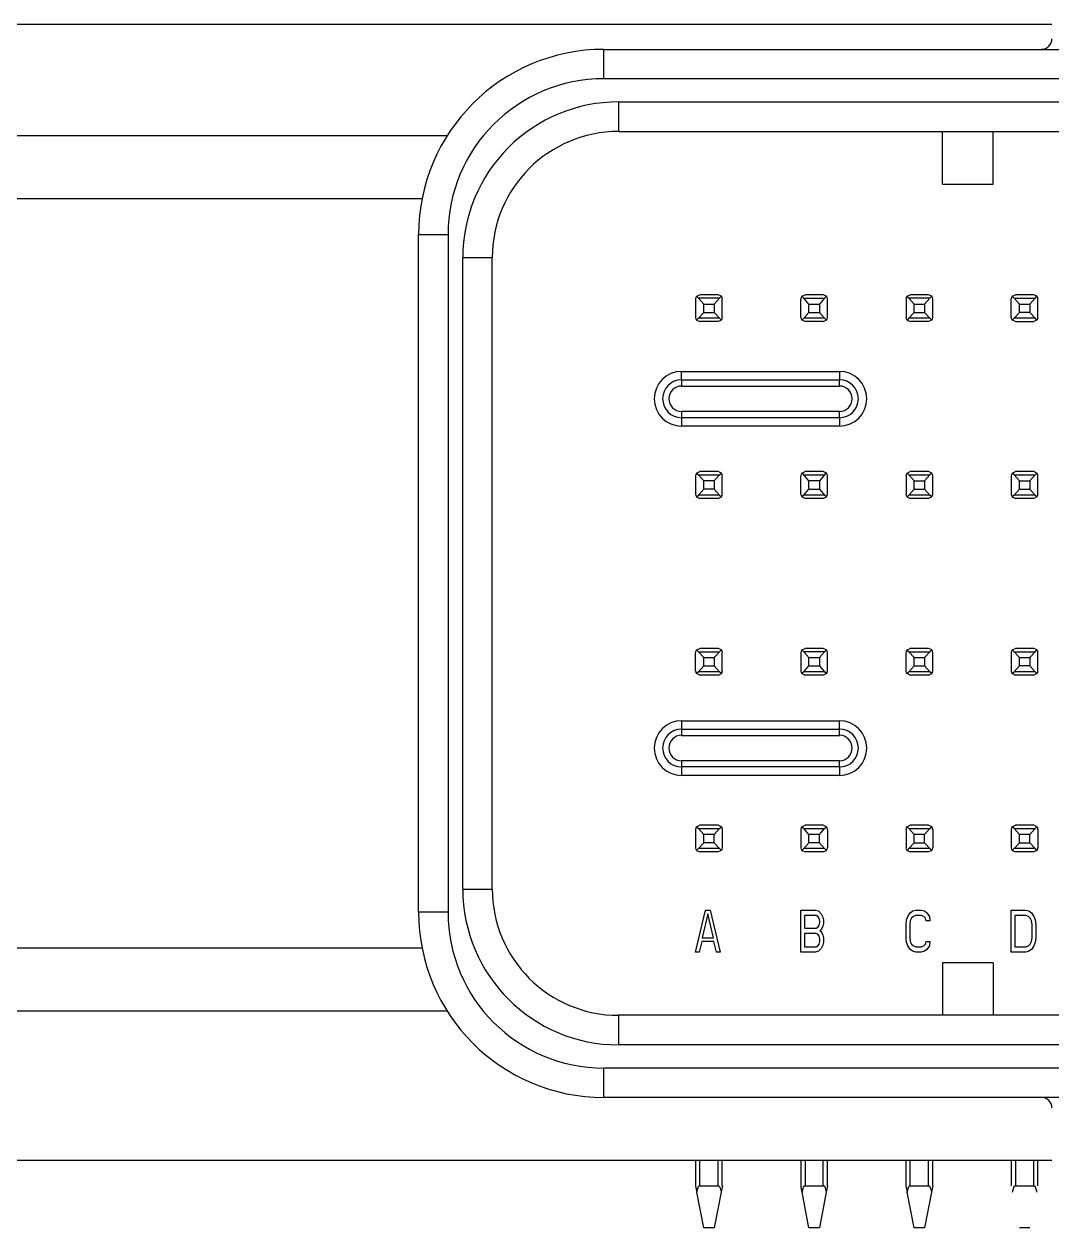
# Model space of a CAD drawing. Extents: x 2.24 to 7.89, y 4.31 to 7.98.
# Drawn here: x 5.837 to 6.799, y 4.374 to 5.5 of the extents above; entities that cross this region are included whole.
import ezdxf

# ---------------------------------------------------------------- set-up
doc = ezdxf.new("R2010")
doc.units = 0
doc.layers.get('0').update_dxf_attribs({"linetype": 'CONTINUOUS'})

msp = doc.modelspace()

# ---------------------------------------------------------------- linework, layer by layer
at = {"color": 7, "linetype": 'CONTINUOUS'}
for p, q in [((4.964, 5.5003), (6.7987, 5.5003)), ((6.3794, 5.4492), (6.3794, 5.4767)), ((6.3794, 5.4767), (7.3518, 5.4767)), ((7.3518, 5.4492), (6.3794, 5.4492)), ((6.3932, 5.4275), (7.3381, 5.4275)), ((6.3932, 5.4275), (6.3932, 5.3999)), ((5.7266, 5.396), (6.2329, 5.396)), ((6.3932, 5.3999), (7.3381, 5.3999)), ((6.6963, 5.3507), (6.6963, 5.3999)), ((6.7436, 5.3507), (6.7436, 5.3999)), ((6.6963, 5.3507), (6.7436, 5.3507)), ((6.2094, 5.337), (5.7501, 5.337)), ((6.2062, 5.3035), (6.2337, 5.3035)), ((6.2062, 4.6696), (6.2062, 5.3035)), ((6.2337, 5.3035), (6.2337, 4.6696)), ((6.2475, 4.6913), (6.2475, 5.2818)), ((6.2751, 5.2818), (6.2475, 5.2818)), ((6.2751, 4.6913), (6.2751, 5.2818)), ((6.4662, 5.2457), (6.4693, 5.2471)), ((6.4864, 5.2471), (6.4693, 5.2471)), ((6.4894, 5.2457), (6.4864, 5.2471)), ((6.5647, 5.2457), (6.5677, 5.2471)), ((6.5848, 5.2471), (6.5677, 5.2471)), ((6.5878, 5.2457), (6.5848, 5.2471)), ((6.6631, 5.2457), (6.6661, 5.2471)), ((6.6832, 5.2471), (6.6661, 5.2471)), ((6.6862, 5.2457), (6.6832, 5.2471)), ((6.7615, 5.2457), (6.7645, 5.2471)), ((6.7817, 5.2471), (6.7645, 5.2471)), ((6.7847, 5.2457), (6.7817, 5.2471)), ((6.4653, 5.2432), (6.4653, 5.226)), ((6.468, 5.244), (6.4662, 5.2457)), ((6.4729, 5.2385), (6.468, 5.244)), ((6.4876, 5.244), (6.468, 5.244)), ((6.4729, 5.2307), (6.4729, 5.2385)), ((6.4729, 5.2385), (6.4827, 5.2385)), ((6.4876, 5.244), (6.4827, 5.2385)), ((6.4827, 5.2385), (6.4827, 5.2307)), ((6.4894, 5.2457), (6.4876, 5.244)), ((6.4903, 5.226), (6.4903, 5.2432)), ((6.5637, 5.226), (6.5637, 5.2432)), ((6.5665, 5.244), (6.5647, 5.2457)), ((6.5713, 5.2385), (6.5665, 5.244)), ((6.5665, 5.244), (6.586, 5.244)), ((6.5713, 5.2307), (6.5713, 5.2385)), ((6.5713, 5.2385), (6.5812, 5.2385)), ((6.586, 5.244), (6.5812, 5.2385)), ((6.5812, 5.2385), (6.5812, 5.2307)), ((6.5878, 5.2457), (6.586, 5.244)), ((6.5887, 5.226), (6.5887, 5.2432)), ((6.6622, 5.2432), (6.6622, 5.226)), ((6.6649, 5.244), (6.6631, 5.2457)), ((6.6697, 5.2385), (6.6649, 5.244)), ((6.6844, 5.244), (6.6649, 5.244)), ((6.6697, 5.2307), (6.6697, 5.2385)), ((6.6697, 5.2385), (6.6796, 5.2385)), ((6.6844, 5.244), (6.6796, 5.2385)), ((6.6796, 5.2385), (6.6796, 5.2307)), ((6.6862, 5.2457), (6.6844, 5.244)), ((6.6872, 5.226), (6.6872, 5.2432)), ((6.7606, 5.226), (6.7606, 5.2432)), ((6.7633, 5.244), (6.7615, 5.2457)), ((6.7682, 5.2385), (6.7633, 5.244)), ((6.7633, 5.244), (6.7829, 5.244)), ((6.7682, 5.2307), (6.7682, 5.2385)), ((6.7682, 5.2385), (6.778, 5.2385)), ((6.778, 5.2385), (6.7829, 5.244)), ((6.778, 5.2385), (6.778, 5.2307)), ((6.7829, 5.244), (6.7847, 5.2457)), ((6.7856, 5.226), (6.7856, 5.2432)), ((6.468, 5.2252), (6.4662, 5.2235)), ((6.468, 5.2252), (6.4729, 5.2307)), ((6.4876, 5.2252), (6.468, 5.2252)), ((6.4729, 5.2307), (6.4827, 5.2307)), ((6.4827, 5.2307), (6.4876, 5.2252)), ((6.4894, 5.2235), (6.4876, 5.2252)), ((6.5665, 5.2252), (6.5647, 5.2235)), ((6.5665, 5.2252), (6.5713, 5.2307)), ((6.586, 5.2252), (6.5665, 5.2252)), ((6.5713, 5.2307), (6.5812, 5.2307)), ((6.5812, 5.2307), (6.586, 5.2252)), ((6.5878, 5.2235), (6.586, 5.2252)), ((6.6649, 5.2252), (6.6631, 5.2235)), ((6.6649, 5.2252), (6.6697, 5.2307)), ((6.6844, 5.2252), (6.6649, 5.2252)), ((6.6697, 5.2307), (6.6796, 5.2307)), ((6.6796, 5.2307), (6.6844, 5.2252)), ((6.6862, 5.2235), (6.6844, 5.2252)), ((6.7615, 5.2235), (6.7633, 5.2252)), ((6.7633, 5.2252), (6.7682, 5.2307)), ((6.7829, 5.2252), (6.7633, 5.2252)), ((6.778, 5.2307), (6.7682, 5.2307)), ((6.778, 5.2307), (6.7829, 5.2252)), ((6.7847, 5.2235), (6.7829, 5.2252)), ((6.4662, 5.2235), (6.4693, 5.2221)), ((6.4864, 5.2221), (6.4693, 5.2221)), ((6.4894, 5.2235), (6.4864, 5.2221)), ((6.5677, 5.2221), (6.5647, 5.2235)), ((6.5848, 5.2221), (6.5677, 5.2221)), ((6.5848, 5.2221), (6.5878, 5.2235)), ((6.6631, 5.2235), (6.6661, 5.2221)), ((6.6832, 5.2221), (6.6661, 5.2221)), ((6.6862, 5.2235), (6.6832, 5.2221)), ((6.7645, 5.2221), (6.7615, 5.2235)), ((6.7645, 5.2221), (6.7817, 5.2221)), ((6.7847, 5.2235), (6.7817, 5.2221)), ((6.4522, 5.1677), (6.4522, 5.1755)), ((6.4522, 5.1755), (6.5999, 5.1755)), ((6.5999, 5.1755), (6.5999, 5.1677)), ((6.4522, 5.1677), (6.4522, 5.1618)), ((6.4522, 5.1677), (6.5999, 5.1677)), ((6.4522, 5.1618), (6.5999, 5.1618)), ((6.5999, 5.1618), (6.5999, 5.1677)), ((6.4522, 5.1381), (6.4522, 5.1322)), ((6.5999, 5.1381), (6.4522, 5.1381)), ((6.5999, 5.1322), (6.5999, 5.1381)), ((6.5999, 5.1322), (6.4522, 5.1322)), ((6.4522, 5.1322), (6.4522, 5.1244)), ((6.5999, 5.1244), (6.4522, 5.1244)), ((6.5999, 5.1322), (6.5999, 5.1244)), ((6.4662, 5.0803), (6.4693, 5.0817)), ((6.4662, 5.0803), (6.468, 5.0787)), ((6.4729, 5.0731), (6.468, 5.0787)), ((6.468, 5.0787), (6.4876, 5.0787)), ((6.4864, 5.0817), (6.4693, 5.0817)), ((6.4876, 5.0787), (6.4827, 5.0731)), ((6.4894, 5.0803), (6.4864, 5.0817)), ((6.4876, 5.0787), (6.4894, 5.0803)), ((6.5647, 5.0803), (6.5677, 5.0817)), ((6.5665, 5.0787), (6.5647, 5.0803)), ((6.5713, 5.0731), (6.5665, 5.0787)), ((6.5665, 5.0787), (6.586, 5.0787)), ((6.5848, 5.0817), (6.5677, 5.0817)), ((6.586, 5.0787), (6.5812, 5.0731)), ((6.5878, 5.0803), (6.5848, 5.0817)), ((6.5878, 5.0803), (6.586, 5.0787)), ((6.6631, 5.0803), (6.6661, 5.0817)), ((6.6649, 5.0787), (6.6631, 5.0803)), ((6.6697, 5.0731), (6.6649, 5.0787)), ((6.6649, 5.0787), (6.6844, 5.0787)), ((6.6832, 5.0817), (6.6661, 5.0817)), ((6.6844, 5.0787), (6.6796, 5.0731)), ((6.6862, 5.0803), (6.6832, 5.0817)), ((6.6862, 5.0803), (6.6844, 5.0787)), ((6.7615, 5.0803), (6.7645, 5.0817)), ((6.7633, 5.0787), (6.7615, 5.0803)), ((6.7682, 5.0731), (6.7633, 5.0787)), ((6.7633, 5.0787), (6.7829, 5.0787)), ((6.7817, 5.0817), (6.7645, 5.0817)), ((6.7829, 5.0787), (6.778, 5.0731)), ((6.7847, 5.0803), (6.7817, 5.0817)), ((6.7847, 5.0803), (6.7829, 5.0787)), ((6.4653, 5.0778), (6.4653, 5.0607)), ((6.4729, 5.0653), (6.4729, 5.0731)), ((6.4827, 5.0731), (6.4729, 5.0731)), ((6.4827, 5.0731), (6.4827, 5.0653)), ((6.4903, 5.0607), (6.4903, 5.0778)), ((6.5637, 5.0607), (6.5637, 5.0778)), ((6.5812, 5.0731), (6.5713, 5.0731)), ((6.5713, 5.0653), (6.5713, 5.0731)), ((6.5812, 5.0731), (6.5812, 5.0653)), ((6.5887, 5.0607), (6.5887, 5.0778)), ((6.6622, 5.0778), (6.6622, 5.0607)), ((6.6697, 5.0653), (6.6697, 5.0731)), ((6.6697, 5.0731), (6.6796, 5.0731)), ((6.6796, 5.0731), (6.6796, 5.0653)), ((6.6872, 5.0607), (6.6872, 5.0778)), ((6.7606, 5.0778), (6.7606, 5.0607)), ((6.7682, 5.0653), (6.7682, 5.0731)), ((6.7682, 5.0731), (6.778, 5.0731)), ((6.778, 5.0731), (6.778, 5.0653)), ((6.7856, 5.0607), (6.7856, 5.0778)), ((6.4662, 5.0581), (6.468, 5.0598)), ((6.4662, 5.0581), (6.4693, 5.0567)), ((6.468, 5.0598), (6.4729, 5.0653)), ((6.4876, 5.0598), (6.468, 5.0598)), ((6.4864, 5.0567), (6.4693, 5.0567)), ((6.4827, 5.0653), (6.4729, 5.0653)), ((6.4827, 5.0653), (6.4876, 5.0598)), ((6.4864, 5.0567), (6.4894, 5.0581)), ((6.4876, 5.0598), (6.4894, 5.0581)), ((6.5665, 5.0598), (6.5647, 5.0581)), ((6.5677, 5.0567), (6.5647, 5.0581)), ((6.5665, 5.0598), (6.5713, 5.0653)), ((6.586, 5.0598), (6.5665, 5.0598)), ((6.5848, 5.0567), (6.5677, 5.0567)), ((6.5713, 5.0653), (6.5812, 5.0653)), ((6.5812, 5.0653), (6.586, 5.0598)), ((6.5848, 5.0567), (6.5878, 5.0581)), ((6.5878, 5.0581), (6.586, 5.0598)), ((6.6649, 5.0598), (6.6631, 5.0581)), ((6.6631, 5.0581), (6.6661, 5.0567)), ((6.6649, 5.0598), (6.6697, 5.0653)), ((6.6844, 5.0598), (6.6649, 5.0598)), ((6.6832, 5.0567), (6.6661, 5.0567)), ((6.6697, 5.0653), (6.6796, 5.0653)), ((6.6796, 5.0653), (6.6844, 5.0598)), ((6.6862, 5.0581), (6.6832, 5.0567)), ((6.6862, 5.0581), (6.6844, 5.0598)), ((6.7633, 5.0598), (6.7615, 5.0581)), ((6.7615, 5.0581), (6.7645, 5.0567)), ((6.7633, 5.0598), (6.7682, 5.0653)), ((6.7829, 5.0598), (6.7633, 5.0598)), ((6.7817, 5.0567), (6.7645, 5.0567)), ((6.7682, 5.0653), (6.778, 5.0653)), ((6.778, 5.0653), (6.7829, 5.0598)), ((6.7847, 5.0581), (6.7817, 5.0567)), ((6.7847, 5.0581), (6.7829, 5.0598)), ((6.4653, 4.8953), (6.4653, 4.9124)), ((6.4662, 4.915), (6.4693, 4.9164)), ((6.468, 4.9133), (6.4662, 4.915)), ((6.4729, 4.9078), (6.468, 4.9133)), ((6.468, 4.9133), (6.4876, 4.9133)), ((6.4864, 4.9164), (6.4693, 4.9164)), ((6.4876, 4.9133), (6.4827, 4.9078)), ((6.4894, 4.915), (6.4864, 4.9164)), ((6.4894, 4.915), (6.4876, 4.9133)), ((6.4903, 4.8953), (6.4903, 4.9124)), ((6.5637, 4.9124), (6.5637, 4.8953)), ((6.5647, 4.915), (6.5677, 4.9164)), ((6.5665, 4.9133), (6.5647, 4.915)), ((6.5713, 4.9078), (6.5665, 4.9133)), ((6.586, 4.9133), (6.5665, 4.9133)), ((6.5848, 4.9164), (6.5677, 4.9164)), ((6.586, 4.9133), (6.5812, 4.9078)), ((6.5878, 4.915), (6.5848, 4.9164)), ((6.5878, 4.915), (6.586, 4.9133)), ((6.5887, 4.8953), (6.5887, 4.9124)), ((6.6622, 4.8953), (6.6622, 4.9124)), ((6.6631, 4.915), (6.6661, 4.9164)), ((6.6649, 4.9133), (6.6631, 4.915)), ((6.6697, 4.9078), (6.6649, 4.9133)), ((6.6649, 4.9133), (6.6844, 4.9133)), ((6.6832, 4.9164), (6.6661, 4.9164)), ((6.6844, 4.9133), (6.6796, 4.9078)), ((6.6862, 4.915), (6.6832, 4.9164)), ((6.6862, 4.915), (6.6844, 4.9133)), ((6.6872, 4.8953), (6.6872, 4.9124)), ((6.7606, 4.9124), (6.7606, 4.8953)), ((6.7615, 4.915), (6.7645, 4.9164)), ((6.7615, 4.915), (6.7633, 4.9133)), ((6.7682, 4.9078), (6.7633, 4.9133)), ((6.7633, 4.9133), (6.7829, 4.9133)), ((6.7817, 4.9164), (6.7645, 4.9164)), ((6.7829, 4.9133), (6.778, 4.9078)), ((6.7847, 4.915), (6.7817, 4.9164)), ((6.7829, 4.9133), (6.7847, 4.915)), ((6.7856, 4.8953), (6.7856, 4.9124)), ((6.468, 4.8945), (6.4729, 4.9)), ((6.4729, 4.9), (6.4729, 4.9078)), ((6.4729, 4.9078), (6.4827, 4.9078)), ((6.4729, 4.9), (6.4827, 4.9)), ((6.4827, 4.9078), (6.4827, 4.9)), ((6.4827, 4.9), (6.4876, 4.8945)), ((6.5665, 4.8945), (6.5713, 4.9)), ((6.5713, 4.9), (6.5713, 4.9078)), ((6.5713, 4.9078), (6.5812, 4.9078)), ((6.5713, 4.9), (6.5812, 4.9)), ((6.5812, 4.9078), (6.5812, 4.9)), ((6.5812, 4.9), (6.586, 4.8945)), ((6.6649, 4.8945), (6.6697, 4.9)), ((6.6697, 4.9), (6.6697, 4.9078)), ((6.6697, 4.9078), (6.6796, 4.9078)), ((6.6697, 4.9), (6.6796, 4.9)), ((6.6796, 4.9078), (6.6796, 4.9)), ((6.6796, 4.9), (6.6844, 4.8945)), ((6.7633, 4.8945), (6.7682, 4.9)), ((6.7682, 4.9), (6.7682, 4.9078)), ((6.7682, 4.9078), (6.778, 4.9078)), ((6.778, 4.9), (6.7682, 4.9)), ((6.778, 4.9078), (6.778, 4.9)), ((6.778, 4.9), (6.7829, 4.8945)), ((6.468, 4.8945), (6.4662, 4.8928)), ((6.4693, 4.8914), (6.4662, 4.8928)), ((6.4876, 4.8945), (6.468, 4.8945)), ((6.4864, 4.8914), (6.4693, 4.8914)), ((6.4864, 4.8914), (6.4894, 4.8928)), ((6.4894, 4.8928), (6.4876, 4.8945)), ((6.5665, 4.8945), (6.5647, 4.8928)), ((6.5647, 4.8928), (6.5677, 4.8914)), ((6.586, 4.8945), (6.5665, 4.8945)), ((6.5848, 4.8914), (6.5677, 4.8914)), ((6.5878, 4.8928), (6.5848, 4.8914)), ((6.5878, 4.8928), (6.586, 4.8945)), ((6.6649, 4.8945), (6.6631, 4.8928)), ((6.6661, 4.8914), (6.6631, 4.8928)), ((6.6844, 4.8945), (6.6649, 4.8945)), ((6.6832, 4.8914), (6.6661, 4.8914)), ((6.6832, 4.8914), (6.6862, 4.8928)), ((6.6862, 4.8928), (6.6844, 4.8945)), ((6.7615, 4.8928), (6.7633, 4.8945)), ((6.7615, 4.8928), (6.7645, 4.8914)), ((6.7829, 4.8945), (6.7633, 4.8945)), ((6.7817, 4.8914), (6.7645, 4.8914)), ((6.7847, 4.8928), (6.7817, 4.8914)), ((6.7829, 4.8945), (6.7847, 4.8928)), ((6.4522, 4.8488), (6.4522, 4.8409)), ((6.4522, 4.8488), (6.5999, 4.8488)), ((6.5999, 4.8409), (6.5999, 4.8488)), ((6.4522, 4.8409), (6.4522, 4.835)), ((6.4522, 4.8409), (6.5999, 4.8409)), ((6.4522, 4.835), (6.5999, 4.835)), ((6.5999, 4.835), (6.5999, 4.8409)), ((6.4522, 4.8113), (6.4522, 4.8055)), ((6.5999, 4.8113), (6.4522, 4.8113)), ((6.5999, 4.8055), (6.5999, 4.8113)), ((6.5999, 4.8055), (6.4522, 4.8055)), ((6.4522, 4.8055), (6.4522, 4.7976)), ((6.5999, 4.7976), (6.4522, 4.7976)), ((6.5999, 4.8055), (6.5999, 4.7976)), ((6.4653, 4.7471), (6.4653, 4.73)), ((6.4662, 4.7496), (6.4693, 4.751)), ((6.4662, 4.7496), (6.468, 4.7479)), ((6.4729, 4.7424), (6.468, 4.7479)), ((6.468, 4.7479), (6.4876, 4.7479)), ((6.4864, 4.751), (6.4693, 4.751)), ((6.4729, 4.7346), (6.4729, 4.7424)), ((6.4827, 4.7424), (6.4729, 4.7424)), ((6.4827, 4.7424), (6.4876, 4.7479)), ((6.4827, 4.7346), (6.4827, 4.7424)), ((6.4894, 4.7496), (6.4864, 4.751)), ((6.4876, 4.7479), (6.4894, 4.7496)), ((6.4903, 4.7471), (6.4903, 4.73)), ((6.5637, 4.7471), (6.5637, 4.73)), ((6.5647, 4.7496), (6.5677, 4.751)), ((6.5647, 4.7496), (6.5665, 4.7479)), ((6.5713, 4.7424), (6.5665, 4.7479)), ((6.5665, 4.7479), (6.586, 4.7479)), ((6.5848, 4.751), (6.5677, 4.751)), ((6.5713, 4.7346), (6.5713, 4.7424)), ((6.5812, 4.7424), (6.5713, 4.7424)), ((6.5812, 4.7424), (6.586, 4.7479)), ((6.5812, 4.7346), (6.5812, 4.7424)), ((6.5878, 4.7496), (6.5848, 4.751)), ((6.586, 4.7479), (6.5878, 4.7496)), ((6.5887, 4.7471), (6.5887, 4.73)), ((6.6622, 4.7471), (6.6622, 4.73)), ((6.6631, 4.7496), (6.6661, 4.751)), ((6.6649, 4.7479), (6.6631, 4.7496)), ((6.6697, 4.7424), (6.6649, 4.7479)), ((6.6649, 4.7479), (6.6844, 4.7479)), ((6.6832, 4.751), (6.6661, 4.751)), ((6.6697, 4.7346), (6.6697, 4.7424)), ((6.6796, 4.7424), (6.6697, 4.7424)), ((6.6796, 4.7424), (6.6844, 4.7479)), ((6.6796, 4.7346), (6.6796, 4.7424)), ((6.6862, 4.7496), (6.6832, 4.751)), ((6.6844, 4.7479), (6.6862, 4.7496)), ((6.6872, 4.7471), (6.6872, 4.73)), ((6.7606, 4.7471), (6.7606, 4.73)), ((6.7615, 4.7496), (6.7645, 4.751)), ((6.7633, 4.7479), (6.7615, 4.7496)), ((6.7682, 4.7424), (6.7633, 4.7479)), ((6.7633, 4.7479), (6.7829, 4.7479)), ((6.7817, 4.751), (6.7645, 4.751)), ((6.7682, 4.7346), (6.7682, 4.7424)), ((6.778, 4.7424), (6.7682, 4.7424)), ((6.778, 4.7424), (6.7829, 4.7479)), ((6.778, 4.7346), (6.778, 4.7424)), ((6.7847, 4.7496), (6.7817, 4.751)), ((6.7829, 4.7479), (6.7847, 4.7496)), ((6.7856, 4.7471), (6.7856, 4.73)), ((6.468, 4.7291), (6.4729, 4.7346)), ((6.4827, 4.7346), (6.4729, 4.7346)), ((6.4876, 4.7291), (6.4827, 4.7346)), ((6.5665, 4.7291), (6.5713, 4.7346)), ((6.5812, 4.7346), (6.5713, 4.7346)), ((6.586, 4.7291), (6.5812, 4.7346)), ((6.6649, 4.7291), (6.6697, 4.7346)), ((6.6697, 4.7346), (6.6796, 4.7346)), ((6.6844, 4.7291), (6.6796, 4.7346)), ((6.7633, 4.7291), (6.7682, 4.7346)), ((6.7682, 4.7346), (6.778, 4.7346)), ((6.7829, 4.7291), (6.778, 4.7346)), ((6.4662, 4.7274), (6.468, 4.7291)), ((6.4662, 4.7274), (6.4693, 4.726)), ((6.4876, 4.7291), (6.468, 4.7291)), ((6.4864, 4.726), (6.4693, 4.726)), ((6.4894, 4.7274), (6.4864, 4.726)), ((6.4894, 4.7274), (6.4876, 4.7291)), ((6.5647, 4.7274), (6.5665, 4.7291)), ((6.5647, 4.7274), (6.5677, 4.726)), ((6.586, 4.7291), (6.5665, 4.7291)), ((6.5848, 4.726), (6.5677, 4.726)), ((6.5848, 4.726), (6.5878, 4.7274)), ((6.5878, 4.7274), (6.586, 4.7291)), ((6.6649, 4.7291), (6.6631, 4.7274)), ((6.6631, 4.7274), (6.6661, 4.726)), ((6.6844, 4.7291), (6.6649, 4.7291)), ((6.6832, 4.726), (6.6661, 4.726)), ((6.6862, 4.7274), (6.6832, 4.726)), ((6.6862, 4.7274), (6.6844, 4.7291)), ((6.7633, 4.7291), (6.7615, 4.7274)), ((6.7615, 4.7274), (6.7645, 4.726)), ((6.7829, 4.7291), (6.7633, 4.7291)), ((6.7817, 4.726), (6.7645, 4.726)), ((6.7847, 4.7274), (6.7817, 4.726)), ((6.7847, 4.7274), (6.7829, 4.7291)), ((6.2475, 4.6913), (6.2751, 4.6913)), ((6.2337, 4.6696), (6.2062, 4.6696)), ((6.4653, 4.6322), (6.4745, 4.6716)), ((6.4768, 4.6682), (6.4716, 4.6456)), ((6.4745, 4.6716), (6.4791, 4.6716)), ((6.482, 4.6456), (6.4768, 4.6682)), ((6.4791, 4.6716), (6.4883, 4.6322)), ((6.5637, 4.6716), (6.5775, 4.6716)), ((6.5637, 4.6322), (6.5637, 4.6716)), ((6.5672, 4.6666), (6.5672, 4.6548)), ((6.5781, 4.6666), (6.5672, 4.6666)), ((6.5775, 4.6716), (6.5804, 4.6708)), ((6.5798, 4.6657), (6.5781, 4.6666)), ((6.581, 4.6641), (6.5798, 4.6657)), ((6.5804, 4.6708), (6.5827, 4.6682)), ((6.5815, 4.6615), (6.581, 4.6641)), ((6.5827, 4.6682), (6.5844, 4.6649)), ((6.5844, 4.6649), (6.585, 4.6624)), ((6.585, 4.6624), (6.585, 4.659)), ((6.6622, 4.6582), (6.6627, 4.6624)), ((6.6627, 4.6624), (6.6639, 4.6657)), ((6.6639, 4.6657), (6.6662, 4.6691)), ((6.6662, 4.6691), (6.6685, 4.6708)), ((6.6673, 4.6641), (6.6662, 4.6615)), ((6.6691, 4.6657), (6.6673, 4.6641)), ((6.6685, 4.6708), (6.6714, 4.6716)), ((6.6714, 4.6666), (6.6691, 4.6657)), ((6.6714, 4.6716), (6.6765, 4.6716)), ((6.6765, 4.6666), (6.6714, 4.6666)), ((6.6765, 4.6716), (6.6794, 4.6708)), ((6.6788, 4.6657), (6.6765, 4.6666)), ((6.6805, 4.6641), (6.6788, 4.6657)), ((6.6794, 4.6708), (6.6817, 4.6691)), ((6.6811, 4.6615), (6.6805, 4.6641)), ((6.6817, 4.6691), (6.684, 4.6657)), ((6.684, 4.6657), (6.6846, 4.6615)), ((6.7606, 4.6716), (6.7744, 4.6716)), ((6.7606, 4.6322), (6.7606, 4.6716)), ((6.764, 4.6666), (6.764, 4.6373)), ((6.7744, 4.6666), (6.764, 4.6666)), ((6.7744, 4.6716), (6.7772, 4.6708)), ((6.7767, 4.6657), (6.7744, 4.6666)), ((6.7784, 4.6641), (6.7767, 4.6657)), ((6.7772, 4.6708), (6.7795, 4.6691)), ((6.7795, 4.6615), (6.7784, 4.6641)), ((6.7795, 4.6691), (6.7818, 4.6657)), ((6.7818, 4.6657), (6.783, 4.6624)), ((6.783, 4.6624), (6.7836, 4.6582)), ((6.5672, 4.6548), (6.5781, 4.6548)), ((6.5781, 4.6548), (6.5798, 4.6557)), ((6.5798, 4.6557), (6.581, 4.6574)), ((6.581, 4.6574), (6.5815, 4.6599)), ((6.5815, 4.6599), (6.5815, 4.6615)), ((6.5827, 4.6532), (6.5815, 4.6523)), ((6.5815, 4.6523), (6.5827, 4.6515)), ((6.5844, 4.6565), (6.5827, 4.6532)), ((6.5827, 4.6515), (6.5844, 4.6481)), ((6.585, 4.659), (6.5844, 4.6565)), ((6.6622, 4.6456), (6.6622, 4.6582)), ((6.6662, 4.6615), (6.6656, 4.6582)), ((6.6656, 4.6582), (6.6656, 4.6456)), ((6.6846, 4.6615), (6.6811, 4.6615)), ((6.7801, 4.6582), (6.7795, 4.6615)), ((6.7801, 4.6456), (6.7801, 4.6582)), ((6.7836, 4.6582), (6.7836, 4.6456)), ((6.4711, 4.6423), (6.4688, 4.6322)), ((6.4825, 4.6423), (6.4711, 4.6423)), ((6.4716, 4.6456), (6.482, 4.6456)), ((6.4848, 4.6322), (6.4825, 4.6423)), ((6.5672, 4.6498), (6.5672, 4.6373)), ((6.5781, 4.6498), (6.5672, 4.6498)), ((6.5798, 4.649), (6.5781, 4.6498)), ((6.581, 4.6473), (6.5798, 4.649)), ((6.5798, 4.6381), (6.581, 4.6398)), ((6.5815, 4.6448), (6.581, 4.6473)), ((6.581, 4.6398), (6.5815, 4.6423)), ((6.5815, 4.6423), (6.5815, 4.6448)), ((6.5844, 4.6481), (6.585, 4.6456)), ((6.585, 4.6414), (6.5844, 4.6389)), ((6.585, 4.6456), (6.585, 4.6414)), ((6.6627, 4.6414), (6.6622, 4.6456)), ((6.6639, 4.6381), (6.6627, 4.6414)), ((6.6656, 4.6456), (6.6662, 4.6423)), ((6.6662, 4.6423), (6.6673, 4.6398)), ((6.6673, 4.6398), (6.6691, 4.6381)), ((6.6788, 4.6381), (6.6805, 4.6398)), ((6.6805, 4.6398), (6.6811, 4.6423)), ((6.6811, 4.6423), (6.6846, 4.6423)), ((6.6846, 4.6423), (6.684, 4.6381)), ((6.7767, 4.6381), (6.7784, 4.6398)), ((6.7784, 4.6398), (6.7795, 4.6423)), ((6.7795, 4.6423), (6.7801, 4.6456)), ((6.783, 4.6414), (6.7818, 4.6381)), ((6.7836, 4.6456), (6.783, 4.6414)), ((5.7501, 4.6362), (6.2094, 4.6362)), ((6.4688, 4.6322), (6.4653, 4.6322)), ((6.4883, 4.6322), (6.4848, 4.6322)), ((6.5775, 4.6322), (6.5637, 4.6322)), ((6.5672, 4.6373), (6.5781, 4.6373)), ((6.5804, 4.6331), (6.5775, 4.6322)), ((6.5781, 4.6373), (6.5798, 4.6381)), ((6.5827, 4.6356), (6.5804, 4.6331)), ((6.5844, 4.6389), (6.5827, 4.6356)), ((6.6662, 4.6347), (6.6639, 4.6381)), ((6.6685, 4.6331), (6.6662, 4.6347)), ((6.6714, 4.6322), (6.6685, 4.6331)), ((6.6691, 4.6381), (6.6714, 4.6373)), ((6.6714, 4.6373), (6.6765, 4.6373)), ((6.6765, 4.6322), (6.6714, 4.6322)), ((6.6765, 4.6373), (6.6788, 4.6381)), ((6.6794, 4.6331), (6.6765, 4.6322)), ((6.6817, 4.6347), (6.6794, 4.6331)), ((6.684, 4.6381), (6.6817, 4.6347)), ((6.7744, 4.6322), (6.7606, 4.6322)), ((6.764, 4.6373), (6.7744, 4.6373)), ((6.7744, 4.6373), (6.7767, 4.6381)), ((6.7772, 4.6331), (6.7744, 4.6322)), ((6.7795, 4.6347), (6.7772, 4.6331)), ((6.7818, 4.6381), (6.7795, 4.6347)), ((6.6963, 4.6224), (6.6963, 4.5732)), ((6.7436, 4.6224), (6.6963, 4.6224)), ((6.7436, 4.6224), (6.7436, 4.5732)), ((6.2329, 4.5771), (5.7266, 4.5771)), ((7.3381, 4.5732), (6.3932, 4.5732)), ((6.3932, 4.5732), (6.3932, 4.5456)), ((7.3381, 4.5456), (6.3932, 4.5456)), ((6.3794, 4.524), (7.3518, 4.524)), ((6.3794, 4.4964), (6.3794, 4.524)), ((7.3518, 4.4964), (6.3794, 4.4964)), ((6.7987, 4.4373), (4.964, 4.4373)), ((6.4653, 4.4373), (6.4653, 4.4137)), ((6.4693, 4.4137), (6.4693, 4.4373)), ((6.4864, 4.4137), (6.4864, 4.4373)), ((6.4903, 4.4137), (6.4903, 4.4373)), ((6.5637, 4.4373), (6.5637, 4.4137)), ((6.5677, 4.4373), (6.5677, 4.4137)), ((6.5848, 4.4137), (6.5848, 4.4373)), ((6.5887, 4.4137), (6.5887, 4.4373)), ((6.6622, 4.4137), (6.6622, 4.4373)), ((6.6661, 4.4137), (6.6661, 4.4373)), ((6.6832, 4.4137), (6.6832, 4.4373)), ((6.6872, 4.4137), (6.6872, 4.4373)), ((6.7606, 4.4373), (6.7606, 4.4137)), ((6.7645, 4.4373), (6.7645, 4.4137)), ((6.7817, 4.4137), (6.7817, 4.4373)), ((6.7856, 4.4137), (6.7856, 4.4373)), ((6.4729, 4.3744), (6.4665, 4.4077)), ((6.4693, 4.4137), (6.4864, 4.4137)), ((6.4892, 4.4077), (6.4827, 4.3744)), ((6.5713, 4.3744), (6.5649, 4.4077)), ((6.5677, 4.4137), (6.5848, 4.4137)), ((6.5876, 4.4077), (6.5812, 4.3744)), ((6.6697, 4.3744), (6.6633, 4.4077)), ((6.6661, 4.4137), (6.6832, 4.4137)), ((6.686, 4.4077), (6.6796, 4.3744)), ((6.7645, 4.4137), (6.7817, 4.4137)), ((6.4827, 4.3744), (6.4729, 4.3744)), ((6.5812, 4.3744), (6.5713, 4.3744)), ((6.6796, 4.3744), (6.6697, 4.3744)), ((6.778, 4.3744), (6.7682, 4.3744))]:
    msp.add_line(p, q, dxfattribs=at)
for points in [[(6.4665, 4.4077), (6.4674, 4.4113), (6.468, 4.413), (6.4682, 4.4133), (6.4685, 4.4135), (6.4688, 4.4137), (6.4693, 4.4137)], [(6.4864, 4.4137), (6.4868, 4.4137), (6.4871, 4.4135), (6.4874, 4.4133), (6.4876, 4.413), (6.4882, 4.4116), (6.4888, 4.4091), (6.4892, 4.4077)], [(6.5649, 4.4077), (6.5658, 4.4113), (6.5664, 4.413), (6.5666, 4.4133), (6.5669, 4.4135), (6.5673, 4.4137), (6.5677, 4.4137)], [(6.5848, 4.4137), (6.5852, 4.4137), (6.5855, 4.4135), (6.5858, 4.4133), (6.5861, 4.413), (6.5866, 4.4116), (6.5873, 4.4091), (6.5876, 4.4077)], [(6.6633, 4.4077), (6.6642, 4.4113), (6.6648, 4.413), (6.665, 4.4133), (6.6653, 4.4135), (6.6657, 4.4137), (6.6661, 4.4137)], [(6.6832, 4.4137), (6.6836, 4.4137), (6.684, 4.4135), (6.6843, 4.4133), (6.6845, 4.413), (6.685, 4.4116), (6.6857, 4.4091), (6.686, 4.4077)], [(6.7617, 4.4077), (6.7627, 4.4113), (6.7633, 4.413), (6.7635, 4.4133), (6.7638, 4.4135), (6.7641, 4.4137), (6.7645, 4.4137)], [(6.7817, 4.4137), (6.782, 4.4137), (6.7824, 4.4135), (6.7827, 4.4133), (6.7829, 4.413), (6.7834, 4.4116), (6.7841, 4.4091), (6.7844, 4.4077)]]:
    msp.add_lwpolyline(points, dxfattribs=at)
for centre, radius, start, end in [((6.7888, 5.4866), 0.00984, 270, 0), ((6.3794, 5.3035), 0.1732, 90, 180), ((6.3794, 5.3035), 0.1457, 90, 180), ((6.3932, 5.2818), 0.1457, 89.9999, 180), ((6.3932, 5.2818), 0.1181, 90, 180), ((6.4693, 5.2432), 0.00394, 139.9337, 180.0048), ((6.4864, 5.2432), 0.00394, 359.9937, 40.0679), ((6.5677, 5.2432), 0.00392, 139.8719, 180.1486), ((6.5848, 5.2432), 0.00394, 0.0058, 40.0615), ((6.6661, 5.2432), 0.00394, 139.9337, 180.0048), ((6.6832, 5.2432), 0.00394, 359.9937, 40.0679), ((6.7645, 5.2432), 0.00394, 139.9337, 180.0048), ((6.7817, 5.2432), 0.00394, 359.9937, 40.0679), ((6.4693, 5.226), 0.00394, 179.9952, 220.0663), ((6.4864, 5.226), 0.00394, 319.933, 0.0055), ((6.5677, 5.226), 0.00394, 180.0074, 220.06), ((6.5848, 5.226), 0.00394, 319.9393, 359.9933), ((6.6661, 5.226), 0.00394, 179.9952, 220.0663), ((6.6832, 5.226), 0.00394, 319.933, 0.0055), ((6.7645, 5.226), 0.00392, 179.8449, 220.1287), ((6.7817, 5.226), 0.00392, 319.8734, 0.1471), ((6.4522, 5.1499), 0.0256, 90.0002, 179.9999), ((6.5999, 5.1499), 0.0256, 0.0001, 89.9998), ((6.4522, 5.1499), 0.0177, 90, 270), ((6.4522, 5.1499), 0.0119, 90, 179.9997), ((6.5999, 5.1499), 0.0177, 270, 90), ((6.5999, 5.1499), 0.0119, 0.0001, 89.9996), ((6.4522, 5.1499), 0.0256, 180.0002, 269.9998), ((6.4522, 5.1499), 0.0119, 180.0005, 270), ((6.5999, 5.1499), 0.0119, 270.0004, 359.9998), ((6.5999, 5.1499), 0.0256, 270.0002, 359.9998), ((6.4693, 5.0778), 0.00394, 139.9339, 180.0046), ((6.4864, 5.0778), 0.00394, 359.9943, 40.0672), ((6.5677, 5.0778), 0.00392, 139.873, 180.1475), ((6.5848, 5.0778), 0.00394, 0.0065, 40.0609), ((6.6661, 5.0778), 0.00394, 139.9339, 180.0046), ((6.6832, 5.0778), 0.00394, 359.9943, 40.0672), ((6.7645, 5.0778), 0.00394, 139.9339, 180.0046), ((6.7817, 5.0778), 0.00394, 359.9943, 40.0672), ((6.4693, 5.0607), 0.00394, 179.9954, 220.0655), ((6.4864, 5.0607), 0.00394, 319.9331, 0.0059), ((6.5677, 5.0607), 0.00394, 180.0076, 220.0592), ((6.5848, 5.0607), 0.00394, 319.9394, 359.9937), ((6.6661, 5.0607), 0.00394, 179.9954, 220.0655), ((6.6832, 5.0607), 0.00394, 319.9331, 0.0059), ((6.7645, 5.0607), 0.00394, 179.9954, 220.0655), ((6.7817, 5.0607), 0.00394, 319.9331, 0.0059), ((6.4692, 4.9125), 0.00392, 139.8635, 180.157), ((6.4864, 4.9124), 0.00394, 359.9943, 40.0667), ((6.5677, 4.9124), 0.00394, 139.9408, 179.9924), ((6.5848, 4.9124), 0.00394, 0.0065, 40.0603), ((6.6661, 4.9125), 0.00392, 139.8726, 180.1478), ((6.6832, 4.9124), 0.00394, 359.9943, 40.0667), ((6.7645, 4.9124), 0.00394, 139.9345, 180.0046), ((6.7817, 4.9124), 0.00394, 359.9943, 40.0667), ((6.4693, 4.8953), 0.00394, 179.9954, 220.0658), ((6.4864, 4.8953), 0.00394, 319.9329, 0.0058), ((6.5677, 4.8953), 0.00394, 180.0076, 220.0595), ((6.5848, 4.8953), 0.00394, 319.9393, 359.9936), ((6.6661, 4.8953), 0.00394, 179.9954, 220.0658), ((6.6832, 4.8953), 0.00394, 319.9329, 0.0058), ((6.7645, 4.8953), 0.00394, 179.9954, 220.0658), ((6.7817, 4.8953), 0.00394, 319.9329, 0.0058), ((6.4522, 4.8232), 0.0256, 90.0001, 179.9999), ((6.5999, 4.8232), 0.0256, 0.0001, 89.9999), ((6.4522, 4.8232), 0.0177, 90, 270), ((6.4522, 4.8232), 0.0119, 89.9998, 179.9997), ((6.5999, 4.8232), 0.0177, 270, 90), ((6.5999, 4.8232), 0.0119, 0.0001, 89.9998), ((6.4522, 4.8232), 0.0256, 180.0001, 269.9999), ((6.4522, 4.8232), 0.0119, 180.0003, 270.0001), ((6.5999, 4.8232), 0.0119, 270.0003, 0), ((6.5999, 4.8232), 0.0256, 270.0001, 359.9999), ((6.4693, 4.7471), 0.00394, 139.9343, 180.0046), ((6.4864, 4.7471), 0.00394, 359.9942, 40.0669), ((6.5677, 4.7471), 0.00394, 139.9406, 179.9924), ((6.5848, 4.7471), 0.00394, 0.0064, 40.0606), ((6.6661, 4.7471), 0.00394, 139.9343, 180.0046), ((6.6832, 4.7471), 0.00394, 359.9942, 40.0669), ((6.7645, 4.7471), 0.00394, 139.9343, 180.0046), ((6.7817, 4.7471), 0.00394, 359.9942, 40.0669), ((6.4693, 4.73), 0.00394, 179.9954, 220.0657), ((6.4864, 4.73), 0.00394, 319.9331, 0.0058), ((6.5677, 4.73), 0.00394, 180.0076, 220.0594), ((6.5848, 4.73), 0.00394, 319.9394, 359.9936), ((6.6661, 4.73), 0.00394, 179.9954, 220.0657), ((6.6832, 4.73), 0.00394, 319.9331, 0.0058), ((6.7645, 4.73), 0.00394, 179.9954, 220.0657), ((6.7817, 4.73), 0.00394, 319.9331, 0.0058), ((6.3932, 4.6913), 0.1457, 180, 270), ((6.3932, 4.6913), 0.1181, 180, 270), ((6.3794, 4.6696), 0.1732, 180, 270), ((6.3794, 4.6696), 0.1457, 180, 270), ((6.7888, 4.4866), 0.00984, 0, 90), ((6.5027, 4.4178), 0.0376, 186.2385, 195.553), ((6.9509, 4.322), 0.4696, 168.7321, 169.4764), ((6.6012, 4.4178), 0.0377, 186.2568, 195.5374), ((7.0573, 4.3204), 0.4778, 168.7371, 169.4687), ((6.6999, 4.4179), 0.038, 186.29, 195.5015), ((7.1685, 4.318), 0.4908, 168.7482, 169.4604)]:
    msp.add_arc(centre, radius, start, end, dxfattribs=at)

doc.saveas('drawing.dxf')
